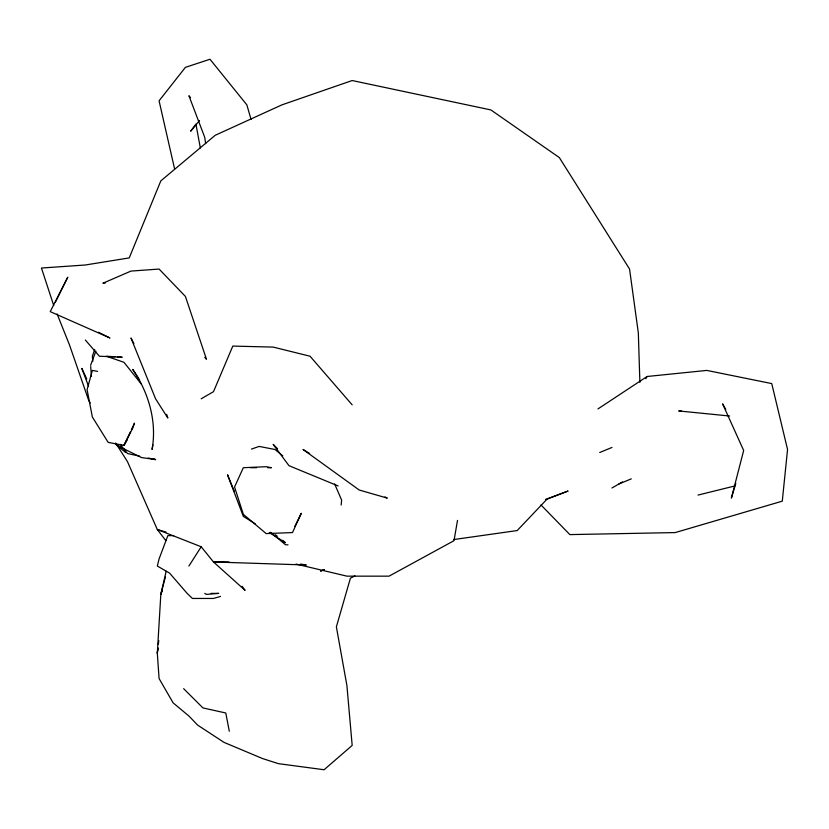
<?xml version="1.0" encoding="UTF-8"?>
<svg xmlns="http://www.w3.org/2000/svg" width="829" height="829" viewBox="0 0 829 829"><rect width="100%" height="100%" fill="white"/><g stroke="black" fill="none" stroke-linecap="round" stroke-linejoin="round"><path stroke-width="1.24" d="M341.144 505.068L341.641 500.146L334.626 483.929M157.904 648.123L157.313 653.19L159.075 678.526L173.116 702.857L188.919 716.028L197.696 725.157L224.027 742.38L262.648 758.597L278.451 763.664L324.087 769.747L352.18 745.426L346.916 685.624L336.377 626.838L350.418 578.186L354.916 575.917M158.339 644.32L158.774 640.527M157.997 648.071L157.313 653.19L160.826 594.403L166.163 571.295M457.515 520.415L454.002 540.684L389.05 576.155L346.916 576.155L295.932 564.041M152.93 444.904L152.049 449.463C157.147 421.578 148.557 392.48 132.733 369.392L139.562 380.096M165.375 577.067L160.826 594.403L162.277 590.828M735.81 483.39L731.375 498.115L743.665 450.479L722.598 403.858L725.789 409.381M94.703 349.465L92.361 356.221L92.827 361.351M90.61 365.34L95.874 351.154M130.277 432.033L123.956 445.411L108.164 442.375L92.361 417.028L87.097 389.671L92.361 370.408L97.625 371.423M131.334 429.805L134.495 423.111L132.733 428.178L123.956 445.411L127.469 439.329M55.429 302.139L67.781 277.166L50.227 311.621L109.915 337.973L98.464 332.242M294.782 526.415L301.269 513.317L292.492 532.581L266.161 533.586L243.332 514.332L234.555 486.965L243.332 467.711L266.161 466.696L271.425 467.711L267.705 467.711M645.832 378.698L647.107 376.49L706.795 370.408L771.747 383.589L787.55 449.463L782.286 501.162L675.2 532.581L569.865 534.601L540.974 504.954M188.919 566.02L201.198 546.767L157.313 529.534L127.469 461.629L115.749 443.173M199.52 120.526L190.67 131.21L195.934 124.122L200.328 147.935M597.958 408.925L647.107 376.49M201.198 398.79L213.488 391.692L232.804 346.087L273.176 347.092L310.046 356.221L352.18 404.873M611.999 487.98L622.527 481.898M599.709 452.51L611.999 447.442M619.014 483.929L631.304 478.861M324.17 569.71L320.574 571.098L324.139 569.751M545.43 499.493L568.114 491.027L547.047 499.131L517.203 530.55L453.453 539.596M251.456 449.09L259.135 446.427L274.938 449.463L282.741 455.774M220.514 596.434L213.488 598.455L192.421 598.455L187.157 593.388L169.603 573.119L157.313 566.02L159.075 558.933L167.852 535.617L173.696 535.617M698.018 495.079L734.888 485.949M105.418 282.917L102.889 283.238L130.982 271.083L159.075 269.052L185.406 296.419L206.473 359.258L204.753 357.351M681.137 410.79L678.702 410.946L729.613 416.013M250.358 467.711L256.555 467.711M229.011 561.969L213.488 561.969L201.198 546.767M211.094 593.388L218.763 593.388L206.473 594.403L204.711 593.388M306.533 565.015L213.488 561.969L245.094 590.352L242.078 586.3M288.005 544.85L285.466 544.736L270.617 532.27M114.91 356.76L106.402 356.221L123.956 362.304L141.189 383.9M117.345 356.916L122.205 357.237L99.387 356.221L85.335 340.004M153.147 458.717L155.562 459.598L141.51 457.577L116.941 445.411L115.532 443.308M300.502 564.062L305.331 564.818M139.686 456.168L127.469 453.525L123.573 448.448M148.236 458.012L155.562 459.598M165.987 532.042L157.313 529.534L165.893 540.684M122.972 447.629L116.941 445.411L125.718 452.51L124.381 450.344M338.139 485.949L288.979 465.68L273.176 444.396L277.57 448.769M384.988 496.923L387.288 498.115L359.206 490.012L303.02 449.463L309.528 453.473M255.218 523.793L243.332 516.363L227.54 474.799L234.358 491.359M269.259 532.581L285.466 542.715L282.42 540.311M275.301 534.715L277.342 536.311M183.644 688.671L202.96 707.925L225.778 712.992L229.291 731.24M190.566 97.646L188.919 95.739L204.711 137.293L205.654 143.624M120.454 444.396L122.008 446.427M90.226 402.987L88.848 400.811L69.543 345.071L57.087 313.922M133.904 343.61L130.982 337.973L155.562 398.79L167.852 418.044L166.681 414.438M86.744 378.926L81.822 368.387L88.548 386.221M53.74 305.538L41.45 268.036L85.335 265L129.231 257.902L160.826 180.877L215.25 135.262L281.953 104.858L352.18 80.537L490.861 109.925L559.326 157.562L629.553 269.052L638.33 332.906L639.884 382.314M251.063 119.459L246.845 104.858L209.986 59.253L185.406 67.356L159.075 100.806L174.608 168.992M90.693 366.563L91.439 376.387"/></g></svg>
